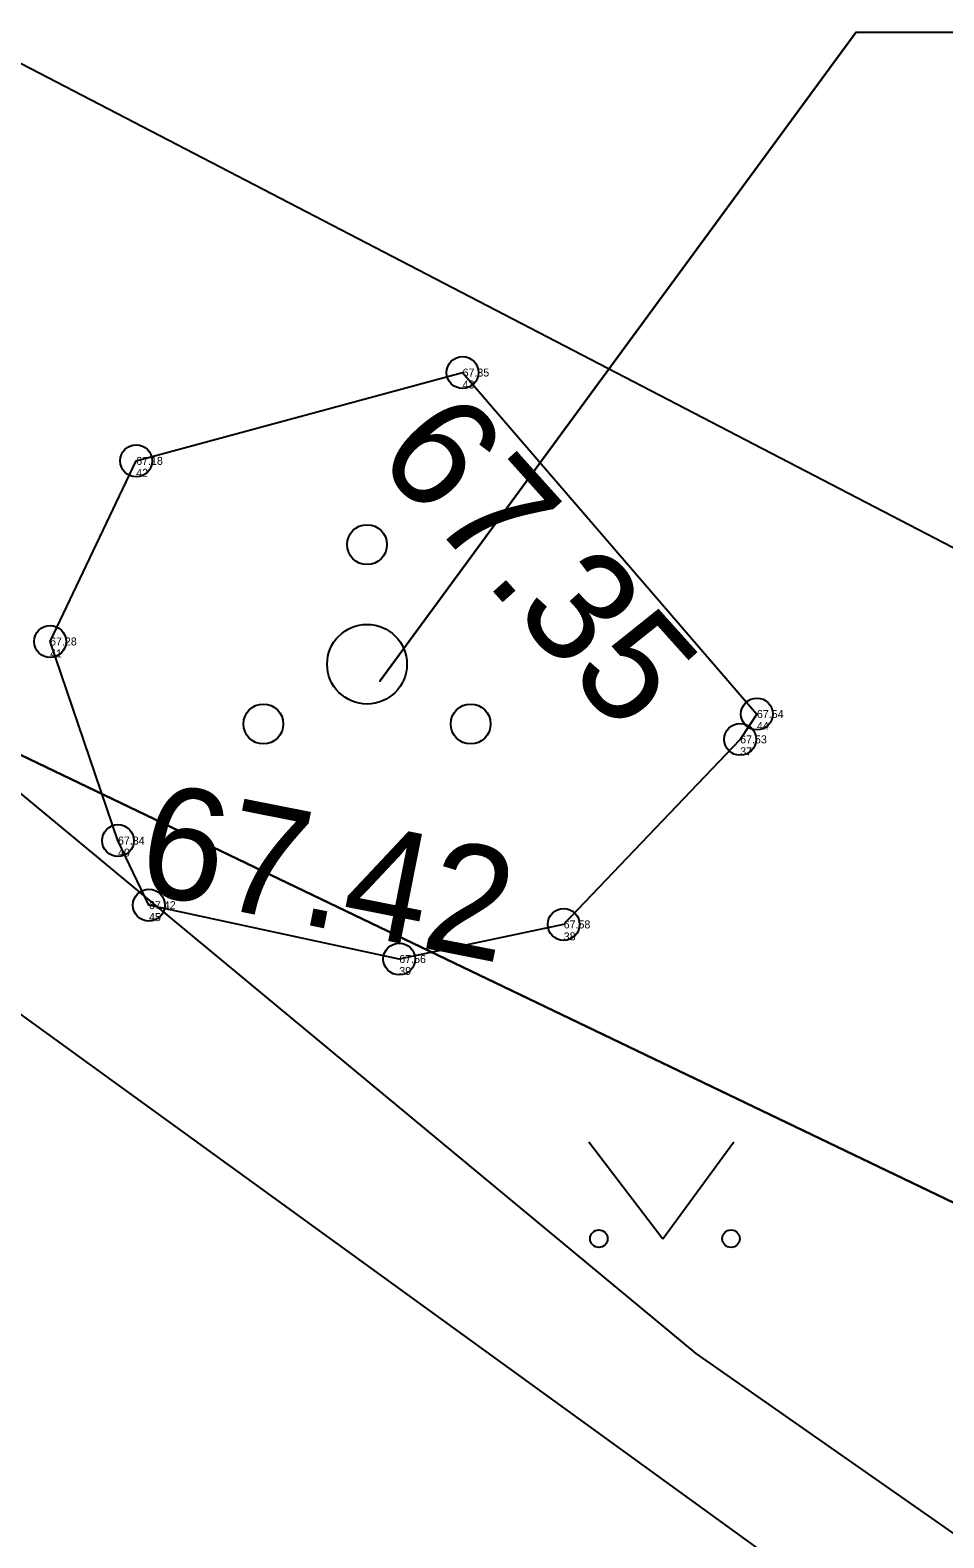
# Model space of a CAD drawing. Extents: x 640657 to 641000, y 6455020 to 6455299.
# Drawn here: x 640923.6 to 640929.33, y 6455085.99 to 6455095.45 of the extents above; entities that cross this region are included whole.
import ezdxf

# ---------------------------------------------------------------- set-up
doc = ezdxf.new("R2010")
doc.units = 0
for name, color, linetype in [('ABIJOONIS', 7, 'Continuous'), ('HALJASTUS', 7, 'Continuous'), ('KORGUS-EH2000', 7, 'Continuous'), ('MOOTKORG-EH2000', 7, 'Continuous'), ('MOOTMPUNKT', 7, 'Continuous'), ('MOOTNR', 7, 'Continuous'), ('MOOTPIIR', 7, 'Continuous'), ('MPKAABEL', 7, 'Continuous'), ('PIIR', 7, 'Continuous'), ('TEE', 7, 'Continuous')]:
    doc.layers.add(name, color=color, linetype=linetype)

msp = doc.modelspace()

# ---------------------------------------------------------------- linework, layer by layer
at = {"layer": 'ABIJOONIS'}
msp.add_lwpolyline([(640934.281, 6455095.4361), (640928.7749, 6455095.4361), (640925.7886, 6455091.3673), (640928.7749, 6455095.4361)], dxfattribs=at)
at = {"layer": 'HALJASTUS'}
for p, q in [((640927.1007, 6455088.4764), (640927.5641, 6455087.8697)), ((640927.5641, 6455087.8697), (640928.0096, 6455088.4764))]:
    msp.add_line(p, q, dxfattribs=at)
msp.add_lwpolyline([(640928.049, 6455091.002), (640926.942, 6455089.841), (640925.911, 6455089.624), (640924.341, 6455089.962), (640924.147, 6455090.367), (640923.721, 6455091.616), (640924.261, 6455092.749), (640926.308, 6455093.303), (640928.154, 6455091.161)], close=True, dxfattribs=at)
for centre, radius in [((640925.7089, 6455092.2235), 0.125), ((640925.7089, 6455091.4735), 0.25), ((640925.0589, 6455091.0985), 0.125), ((640926.3589, 6455091.0985), 0.125), ((640927.163, 6455087.8697), 0.055), ((640927.9918, 6455087.8697), 0.055)]:
    msp.add_circle(centre, radius, dxfattribs=at)
at = {"layer": 'KORGUS-EH2000'}
for centre in [(640926.308, 6455093.303), (640928.154, 6455091.161), (640924.341, 6455089.962)]:
    msp.add_circle(centre, 0.1, dxfattribs=at)
at = {"layer": 'MOOTMPUNKT'}
for centre in [(640926.308, 6455093.303), (640924.261, 6455092.749), (640923.721, 6455091.616), (640928.154, 6455091.161), (640928.049, 6455091.002), (640924.147, 6455090.367), (640924.341, 6455089.962), (640926.942, 6455089.841), (640925.911, 6455089.624)]:
    msp.add_circle(centre, 0.1, dxfattribs=at)
at = {"layer": 'MOOTPIIR'}
msp.add_lwpolyline([(640819.4973, 6455157.3933), (640826.3363, 6455149.7203), (640861.3321, 6455117.6936), (640896.6282, 6455098.4776), (640880.7483, 6455078.3942), (640893.0871, 6455070.2944), (640908.9885, 6455091.2716), (640940.036, 6455077.9393), (640943.1052, 6455085.0786), (640868.6048, 6455123.7653), (640831.6407, 6455157.1264), (640849.8373, 6455176.4269), (640841.2969, 6455182.5653)], close=True, dxfattribs=at)
at = {"layer": 'MPKAABEL'}
msp.add_lwpolyline([(640881.6239, 6455072.6591), (640883.64, 6455075.07), (640888.39, 6455080.32), (640893.58, 6455086.79), (640899.17, 6455092.18), (640902.5, 6455094.3), (640905.17, 6455095.24), (640909.96, 6455095.71), (640915.41, 6455094.83), (640919.58, 6455093.45), (640921.33, 6455092.49), (640927.77, 6455087.15), (640932.72, 6455083.69), (640934.24, 6455083.24), (640936.53, 6455083.01), (640946.41, 6455083.98)], dxfattribs=at)
at = {"layer": 'PIIR'}
for points in [[(640991.12, 6455180.28), (640984.04, 6455175.59), (640939.91, 6455153.6), (640939.46, 6455132.9), (640933.5, 6455086.12), (640900.62, 6455101.91), (640865.67, 6455120.23), (640883.73, 6455140.29), (640898.53, 6455156.7), (640911.36, 6455171.29), (640869.96, 6455207.59), (640874.81, 6455212.93), (640906.76, 6455184.9), (640920.46, 6455200.36), (640933.23, 6455188.93), (640949.36, 6455209.39)], [(640933.5, 6455086.12), (640982.49, 6455085.2), (640936.11, 6455026.93), (640930.37, 6455019.67), (640871.78, 6455066.15), (640900.62, 6455101.91)]]:
    msp.add_lwpolyline(points, close=True, dxfattribs=at)
at = {"layer": 'TEE'}
msp.add_lwpolyline([(640914.513, 6455088.5385), (640915.936, 6455088.936), (640921.76, 6455090.563), (640928.656, 6455085.566), (640932.999, 6455082.096), (640933.745, 6455083.071), (640936.061, 6455081.966), (640936.708, 6455082.456), (640938.569, 6455084.869), (640940.051, 6455087.521), (640943.703, 6455086.814), (640942.91, 6455082.541), (640940.536, 6455077.492)], dxfattribs=at)

# ---------------------------------------------------------------- texts
at = {"layer": 'KORGUS-EH2000'}
for s, rotation, p in [('67.35', 311.9413, (640925.7466, 6455092.7666)), ('67.42', 348.80197, (640924.2461, 6455090.053))]:
    msp.add_text(s, height=0.7, rotation=rotation, dxfattribs=at).set_placement(p)
at = {"layer": 'MOOTKORG-EH2000'}
for s, p in [('67.35', (640926.308, 6455093.278)), ('67.18', (640924.261, 6455092.724)), ('67.28', (640923.721, 6455091.591)), ('67.54', (640928.154, 6455091.136)), ('67.53', (640928.049, 6455090.977)), ('67.34', (640924.147, 6455090.342)), ('67.42', (640924.341, 6455089.937)), ('67.58', (640926.942, 6455089.816)), ('67.56', (640925.911, 6455089.599))]:
    msp.add_text(s, height=0.05, dxfattribs=at).set_placement(p)
at = {"layer": 'MOOTNR'}
for s, p in [('43', (640926.308, 6455093.203)), ('42', (640924.261, 6455092.649)), ('41', (640923.721, 6455091.516)), ('44', (640928.154, 6455091.061)), ('37', (640928.049, 6455090.902)), ('40', (640924.147, 6455090.267)), ('45', (640924.341, 6455089.862)), ('38', (640926.942, 6455089.741)), ('39', (640925.911, 6455089.524))]:
    msp.add_text(s, height=0.05, dxfattribs=at).set_placement(p)

doc.saveas('drawing.dxf')
